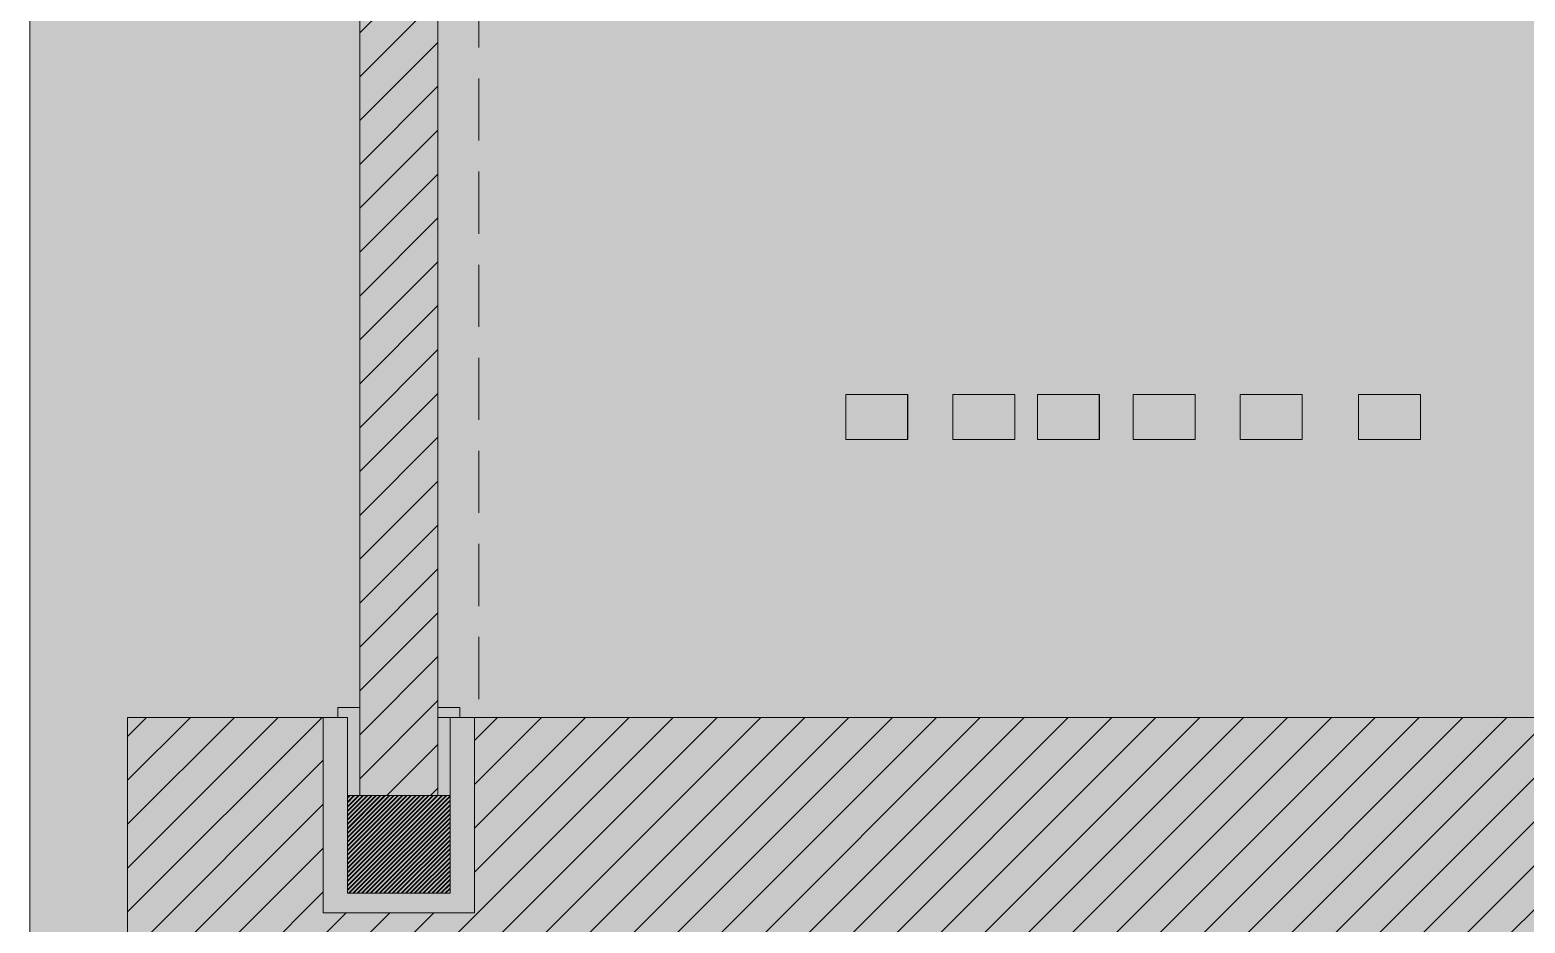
# Model space of a CAD drawing. Header units: millimetres. Extents: x 5622 to 8918, y 2044 to 6634.
# Drawn here: x 8317.6 to 8470.6, y 3747.3 to 3838.7 of the extents above; entities that cross this region are included whole.
import ezdxf

# ---------------------------------------------------------------- set-up
doc = ezdxf.new("R2010")
doc.units = ezdxf.units.MM
doc.linetypes.add('NASCOSTA', pattern=[9.525, 6.35, -3.175])
for name, color, linetype, lineweight in [('F_ARREDI', 7, 'Continuous', 5), ('F_COMPLEMENTI', 85, 'Continuous', 5), ('F_FERRAMENTA', 253, 'Continuous', 5), ('F_MULTI laminato OPACO', 1, 'Continuous', 5), ('F_MULTI laminato OPACO_retino', 1, 'Continuous', 5), ('F_Proiezioni', 253, 'NASCOSTA', 9), ('F_VETRO stratificato_pellilocala satinata', 151, 'Continuous', 5)]:
    doc.layers.add(name, color=color, linetype=linetype, lineweight=lineweight)

# ---------------------------------------------------------------- blocks, each defined once
blk = doc.blocks.new("LIBRERIA_ingresso-living_sez._B.B'")
at = {"layer": 'F_MULTI laminato OPACO_retino', "true_color": 0x636466}
h = blk.add_hatch(color=251, dxfattribs=at)
h.dxf.hatch_style = 1
h.paths.add_polyline_path([(41313.13, 11071.13), (41913.13, 11071.13), (41913.13, 13145.63), (41313.13, 13145.63)])
at = {"layer": 'F_MULTI laminato OPACO_retino', "true_color": 0x939598}
h = blk.add_hatch(color=252, dxfattribs=at)
h.dxf.hatch_style = 1
h.paths.add_polyline_path([(41313.13, 13145.63), (41613.13, 13145.63), (41613.13, 11071.13), (41313.13, 11071.13)])
at = {"layer": 'F_Proiezioni'}
h = blk.add_hatch(color=1, dxfattribs=at)
h.dxf.hatch_style = 1
h.paths.add_polyline_path([(41343.13, 11175.63), (41343.13, 11155.63), (41358.63, 11155.63), (41358.63, 11175.63), (41356.13, 11175.63), (41356.13, 11157.63), (41345.63, 11157.63), (41345.63, 11175.63)])
h = blk.add_hatch(color=1, dxfattribs=at)
h.dxf.hatch_style = 1
h.paths.add_polyline_path([(41345.63, 11167.63), (41345.63, 11175.63), (41344.63, 11175.63), (41344.63, 11176.63), (41346.88, 11176.63), (41346.88, 11167.63)])
h = blk.add_hatch(color=1, dxfattribs=at)
h.dxf.hatch_style = 1
h.paths.add_polyline_path([(41356.13, 11167.63), (41356.13, 11175.63), (41357.13, 11175.63), (41357.13, 11176.63), (41354.88, 11176.63), (41354.88, 11167.63)])
h = blk.add_hatch(dxfattribs=at)
h.set_pattern_fill('ANSI31', color=1, scale=0.1)
h.set_pattern_definition([(45, (108579.51138, 6e-07), (-0.224506403, 0.224506403), [])])
h.paths.add_polyline_path([(41345.63, 11167.63), (41356.13, 11167.63), (41356.13, 11157.63), (41345.63, 11157.63)])
at = {"layer": 'F_MULTI laminato OPACO', "color": 5}
for points in [[(41313.13, 11071.13), (41913.13, 11071.13), (41913.13, 13145.63), (41313.13, 13145.63)], [(41313.13, 13145.63), (41613.13, 13145.63), (41613.13, 11071.13), (41313.13, 11071.13)]]:
    blk.add_lwpolyline(points, close=True, dxfattribs=at)
at = {"layer": 'F_Proiezioni', "color": 1}
for p, q in [((41354.88, 11412.45), (41354.88, 11175.63)), ((41359.06, 11412.45), (41359.06, 11175.63)), ((41359.06, 11412.45), (41359.06, 11175.63)), ((41359.06, 11412.45), (41359.06, 11175.63)), ((41402.95, 11208.67), (41396.61, 11208.67)), ((41396.61, 11208.67), (41396.61, 11204.05)), ((41402.95, 11204.05), (41402.95, 11208.67)), ((41413.91, 11208.67), (41407.57, 11208.67)), ((41407.57, 11208.67), (41407.57, 11204.05)), ((41413.91, 11204.05), (41413.91, 11208.67)), ((41422.56, 11208.67), (41416.22, 11208.67)), ((41416.22, 11208.67), (41416.22, 11204.05)), ((41422.56, 11204.05), (41422.56, 11208.67)), ((41432.37, 11208.67), (41426.03, 11208.67)), ((41426.03, 11208.67), (41426.03, 11204.05)), ((41432.37, 11204.05), (41432.37, 11208.67)), ((41443.33, 11208.67), (41436.98, 11208.67)), ((41436.98, 11208.67), (41436.98, 11204.05)), ((41443.33, 11204.05), (41443.33, 11208.67)), ((41455.44, 11208.67), (41449.1, 11208.67)), ((41449.1, 11208.67), (41449.1, 11204.05)), ((41455.44, 11204.05), (41455.44, 11208.67)), ((41396.61, 11204.05), (41402.95, 11204.05)), ((41407.57, 11204.05), (41413.91, 11204.05)), ((41416.22, 11204.05), (41422.56, 11204.05)), ((41426.03, 11204.05), (41432.37, 11204.05)), ((41436.98, 11204.05), (41443.33, 11204.05)), ((41449.1, 11204.05), (41455.44, 11204.05)), ((41354.88, 11175.63), (41496.31, 11175.63))]:
    blk.add_line(p, q, dxfattribs=at)
at = {"layer": 'F_Proiezioni', "color": 1, "ltscale": 10}
blk.add_lwpolyline([(41346.88, 13121.63), (41354.88, 13121.63), (41354.88, 11167.63), (41346.88, 11167.63)], close=True, dxfattribs=at)
at = {"layer": 'F_Proiezioni', "color": 1}
for points in [[(41323.13, 11145.63), (41323.13, 11175.63), (41343.13, 11175.63), (41343.13, 11155.63), (41358.63, 11155.63), (41358.63, 11175.63), (41613.13, 11175.63), (41613.13, 11145.63), (41323.13, 11145.63)], [(41335.13, 11145.63), (41613.13, 11145.63), (41613.13, 11175.63), (41358.63, 11175.63), (41358.63, 11155.63), (41343.13, 11155.63), (41343.13, 11175.63), (41323.13, 11175.63), (41323.13, 11145.63), (41331.13, 11145.63), (41331.13, 11153.63), (41335.13, 11153.63), (41335.13, 11145.63)], [(41345.63, 11167.63), (41345.63, 11175.63), (41344.63, 11175.63), (41344.63, 11176.63), (41346.88, 11176.63), (41346.88, 11167.63), (41345.63, 11167.63)], [(41356.13, 11167.63), (41356.13, 11175.63), (41357.13, 11175.63), (41357.13, 11176.63), (41354.88, 11176.63), (41354.88, 11167.63), (41356.13, 11167.63)]]:
    blk.add_lwpolyline(points, dxfattribs=at)
for points in [[(41343.13, 11175.63), (41343.13, 11155.63), (41358.63, 11155.63), (41358.63, 11175.63), (41356.13, 11175.63), (41356.13, 11157.63), (41345.63, 11157.63), (41345.63, 11175.63)], [(41345.63, 11167.63), (41356.13, 11167.63), (41356.13, 11157.63), (41345.63, 11157.63)]]:
    blk.add_lwpolyline(points, close=True, dxfattribs=at)

msp = doc.modelspace()

# ---------------------------------------------------------------- hatches: boundary and pattern name
at = {"layer": 'F_FERRAMENTA'}
h = msp.add_hatch(color=9, dxfattribs=at)
h.dxf.hatch_style = 1
h.paths.add_polyline_path([(8350.063, 3760.327), (8350.063, 3768.327), (8349.063, 3768.327), (8349.063, 3769.327), (8351.313, 3769.327), (8351.313, 3760.327)])
h = msp.add_hatch(color=9, dxfattribs=at)
h.dxf.hatch_style = 1
h.paths.add_polyline_path([(8360.563, 3760.327), (8360.563, 3768.327), (8361.563, 3768.327), (8361.563, 3769.327), (8359.313, 3769.327), (8359.313, 3760.327)])
at = {"layer": 'F_FERRAMENTA', "true_color": 0x636466}
h = msp.add_hatch(color=251, dxfattribs=at)
h.dxf.hatch_style = 1
h.paths.add_polyline_path([(8347.563, 3768.327), (8347.563, 3748.327), (8363.063, 3748.327), (8363.063, 3768.327), (8360.563, 3768.327), (8360.563, 3750.327), (8350.063, 3750.327), (8350.063, 3768.327)])
at = {"layer": 'F_FERRAMENTA'}
h = msp.add_hatch(dxfattribs=at)
h.set_pattern_fill('ANSI31', color=9, scale=0.1)
h.set_pattern_definition([(45, (75583.94263, -7407.29945), (-0.224506403, 0.224506403), [])])
h.paths.add_polyline_path([(8350.063, 3760.327), (8360.563, 3760.327), (8360.563, 3750.327), (8350.063, 3750.327)])
at = {"layer": 'F_MULTI laminato OPACO_retino', "true_color": 0xc7c8ca}
h = msp.add_hatch(color=9, dxfattribs=at)
h.dxf.hatch_style = 1
h.paths.add_polyline_path([(8339.563, 3746.326), (8339.563, 3738.327), (8617.563, 3738.327), (8617.563, 3768.327), (8363.063, 3768.327), (8363.063, 3748.327), (8347.563, 3748.327), (8347.563, 3768.327), (8327.563, 3768.327), (8327.563, 3738.327), (8335.563, 3738.327), (8335.563, 3746.326)])
at = {"layer": 'F_MULTI laminato OPACO_retino', "true_color": 0x636466}
h = msp.add_hatch(dxfattribs=at)
h.set_pattern_fill('ANSI31', color=251)
h.set_pattern_definition([(45, (75283.9426, -7252.7995), (-2.24506403, 2.24506403), [])])
h.paths.add_polyline_path([(8617.563, 3738.327), (8617.563, 3768.326), (8363.063, 3768.326), (8363.063, 3748.327), (8363.063, 3748.326), (8347.563, 3748.326), (8347.563, 3768.326), (8327.563, 3768.326), (8327.563, 3738.327), (8335.563, 3738.327), (8335.563, 3746.326), (8339.563, 3746.326), (8339.563, 3738.327)])
at = {"layer": 'F_VETRO stratificato_pellilocala satinata', "ltscale": 10}
h = msp.add_hatch(color=256, dxfattribs=at)
h.dxf.hatch_style = 1
h.paths.add_polyline_path([(8351.313, 5714.327), (8359.313, 5714.327), (8359.313, 3760.327), (8351.313, 3760.327)])
at = {"layer": 'F_VETRO stratificato_pellilocala satinata', "ltscale": 10, "true_color": 0x636466}
h = msp.add_hatch(dxfattribs=at)
h.set_pattern_fill('ANSI31', color=251)
h.set_pattern_definition([(45, (53607.5868, -7323.7995), (-2.24506403, 2.24506403), [])])
h.paths.add_polyline_path([(8351.313, 5714.327), (8359.313, 5714.327), (8359.313, 3760.327), (8351.313, 3760.327)])

# ---------------------------------------------------------------- linework, layer by layer
at = {"layer": 'F_COMPLEMENTI', "linetype": 'NASCOSTA'}
for p, q in [((8359.313, 4005.155), (8359.313, 3768.327)), ((8363.493, 4005.155), (8363.493, 3768.327)), ((8363.493, 4005.155), (8363.493, 3768.327)), ((8363.493, 4005.155), (8363.493, 3768.327)), ((8407.385, 3801.368), (8401.04, 3801.368)), ((8401.04, 3801.368), (8401.04, 3796.751)), ((8407.385, 3796.751), (8407.385, 3801.368)), ((8418.344, 3801.368), (8411.999, 3801.368)), ((8411.999, 3801.368), (8411.999, 3796.751)), ((8418.344, 3796.751), (8418.344, 3801.368)), ((8426.996, 3801.368), (8420.651, 3801.368)), ((8420.651, 3801.368), (8420.651, 3796.751)), ((8426.996, 3796.751), (8426.996, 3801.368)), ((8436.801, 3801.368), (8430.456, 3801.368)), ((8430.456, 3801.368), (8430.456, 3796.751)), ((8436.801, 3796.751), (8436.801, 3801.368)), ((8447.76, 3801.368), (8441.415, 3801.368)), ((8441.415, 3801.368), (8441.415, 3796.751)), ((8447.76, 3796.751), (8447.76, 3801.368)), ((8459.872, 3801.368), (8453.528, 3801.368)), ((8453.528, 3801.368), (8453.528, 3796.751)), ((8459.872, 3796.751), (8459.872, 3801.368)), ((8401.04, 3796.751), (8407.385, 3796.751)), ((8411.999, 3796.751), (8418.344, 3796.751)), ((8420.651, 3796.751), (8426.996, 3796.751)), ((8430.456, 3796.751), (8436.801, 3796.751)), ((8441.415, 3796.751), (8447.76, 3796.751)), ((8453.528, 3796.751), (8459.872, 3796.751)), ((8359.313, 3768.327), (8500.745, 3768.327))]:
    msp.add_line(p, q, dxfattribs=at)
at = {"layer": 'F_FERRAMENTA', "color": 4}
for points in [[(8350.063, 3760.327), (8350.063, 3768.327), (8349.063, 3768.327), (8349.063, 3769.327), (8351.313, 3769.327), (8351.313, 3760.327), (8350.063, 3760.327)], [(8360.563, 3760.327), (8360.563, 3768.327), (8361.563, 3768.327), (8361.563, 3769.327), (8359.313, 3769.327), (8359.313, 3760.327), (8360.563, 3760.327)]]:
    msp.add_lwpolyline(points, dxfattribs=at)
at = {"layer": 'F_FERRAMENTA'}
msp.add_lwpolyline([(8347.563, 3768.327), (8347.563, 3748.327), (8363.063, 3748.327), (8363.063, 3768.327), (8360.563, 3768.327), (8360.563, 3750.327), (8350.063, 3750.327), (8350.063, 3768.327)], close=True, dxfattribs=at)
at = {"layer": 'F_FERRAMENTA', "color": 4}
msp.add_lwpolyline([(8350.063, 3760.327), (8360.563, 3760.327), (8360.563, 3750.327), (8350.063, 3750.327)], close=True, dxfattribs=at)
at = {"layer": 'F_MULTI laminato OPACO'}
for points in [[(8327.563, 3738.327), (8327.563, 3768.327), (8347.563, 3768.327), (8347.563, 3748.327), (8363.063, 3748.327), (8363.063, 3768.327), (8617.563, 3768.327), (8617.563, 3738.327), (8327.563, 3738.327)], [(8339.563, 3738.326), (8617.563, 3738.326), (8617.563, 3768.326), (8363.063, 3768.326), (8363.063, 3748.326), (8347.563, 3748.326), (8347.563, 3768.326), (8327.563, 3768.326), (8327.563, 3738.326), (8335.563, 3738.326), (8335.563, 3746.326), (8339.563, 3746.326), (8339.563, 3738.326)]]:
    msp.add_lwpolyline(points, dxfattribs=at)
at = {"layer": 'F_VETRO stratificato_pellilocala satinata', "color": 1, "ltscale": 10}
msp.add_lwpolyline([(8351.313, 5714.327), (8359.313, 5714.327), (8359.313, 3760.327), (8351.313, 3760.327)], close=True, dxfattribs=at)

# ---------------------------------------------------------------- block references
at = {"layer": 'F_ARREDI'}
msp.add_blockref("LIBRERIA_ingresso-living_sez._B.B'", (-32995.569, -7407.299), dxfattribs=at)

doc.saveas('drawing.dxf')
